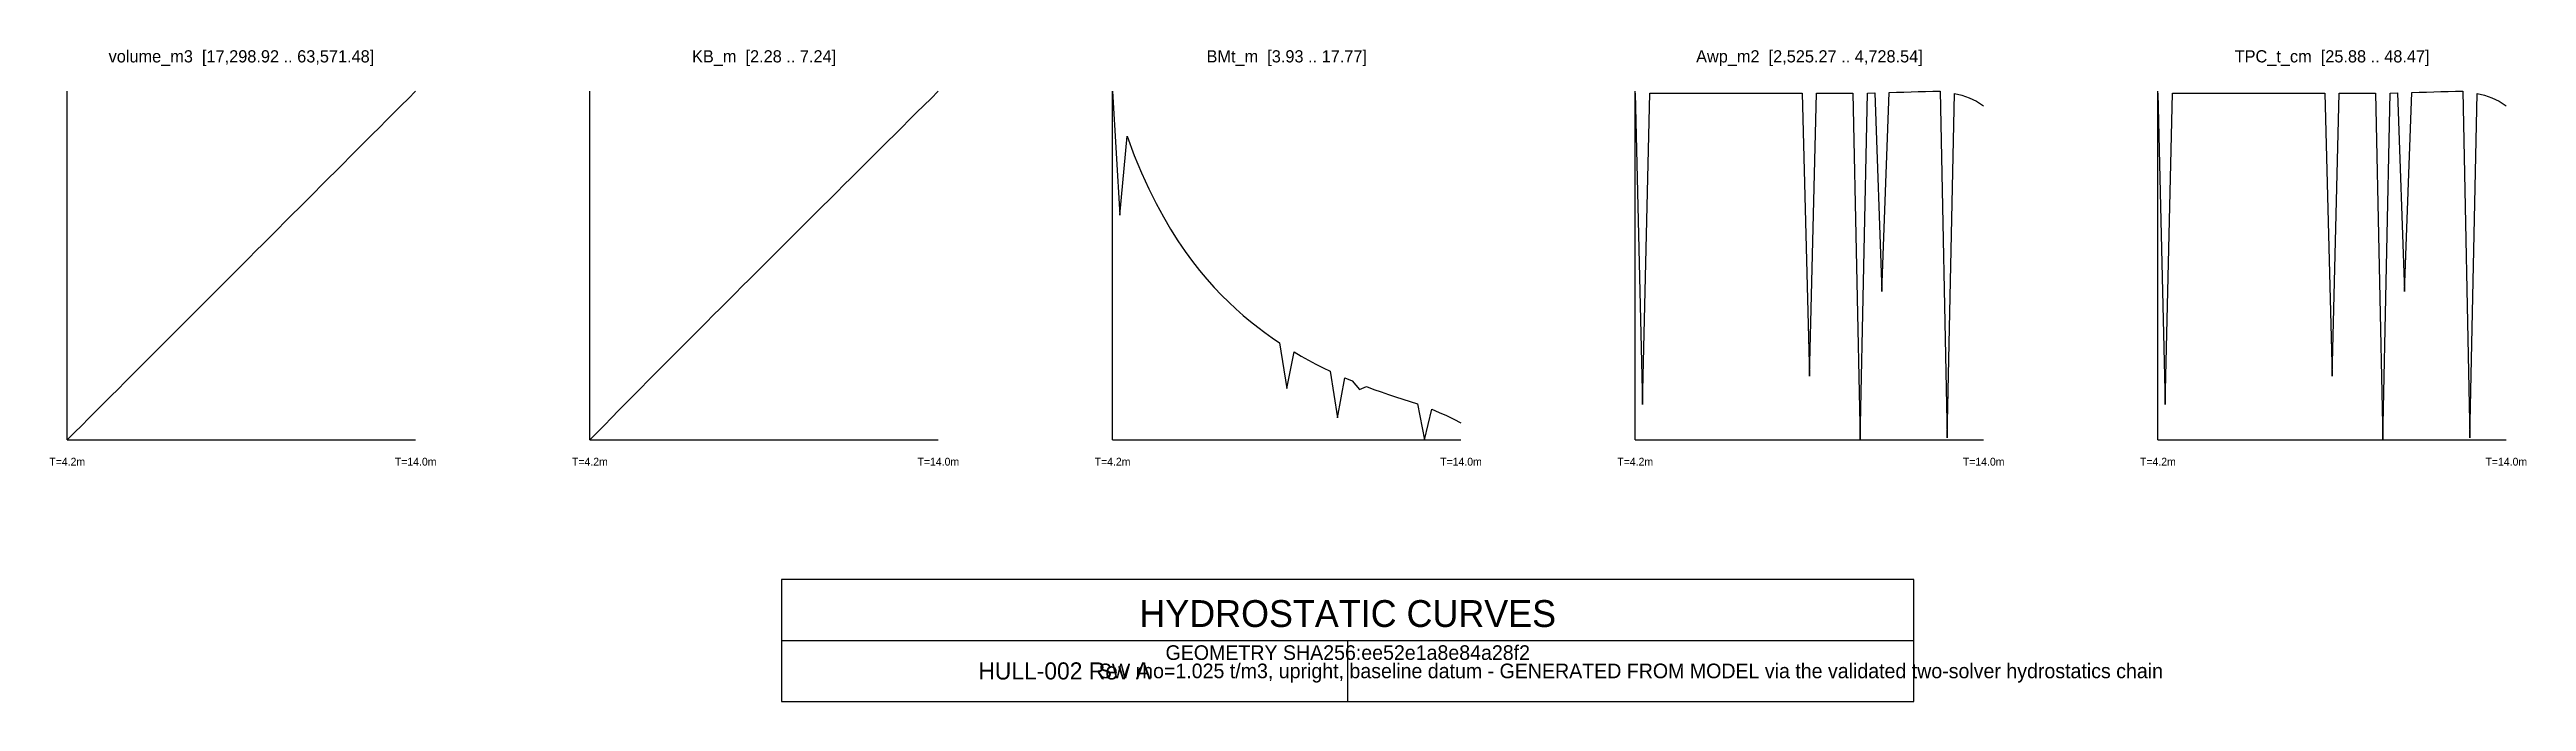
# Model space of a CAD drawing. Header units: metres. Extents: x 6 to 290, y -22 to 53.
import ezdxf
from ezdxf.enums import TextEntityAlignment as Align

# ---------------------------------------------------------------- set-up
doc = ezdxf.new("R2010")
doc.units = ezdxf.units.M
for name, color, linetype in [('CURVE', 4, 'CONTINUOUS'), ('GRID', 8, 'CONTINUOUS'), ('TEXT', 7, 'CONTINUOUS'), ('TITLE', 7, 'CONTINUOUS')]:
    doc.layers.add(name, color=color, linetype=linetype)

msp = doc.modelspace()

# ---------------------------------------------------------------- linework, layer by layer
at = {"layer": 'CURVE'}
for points in [[(8, 8), (8.83, 8.83), (9.67, 9.67), (10.5, 10.5), (11.33, 11.33), (12.17, 12.17), (13, 13), (13.83, 13.83), (14.67, 14.67), (15.5, 15.5), (16.33, 16.33), (17.17, 17.17), (18, 18), (18.83, 18.83), (19.67, 19.67), (20.5, 20.5), (21.33, 21.34), (22.17, 22.17), (23, 23), (23.83, 23.84), (24.67, 24.67), (25.5, 25.5), (26.33, 26.34), (27.17, 27.17), (28, 28), (28.83, 28.84), (29.67, 29.67), (30.5, 30.5), (31.33, 31.34), (32.17, 32.17), (33, 33), (33.83, 33.84), (34.67, 34.67), (35.5, 35.5), (36.33, 36.34), (37.17, 37.17), (38, 38.01), (38.83, 38.84), (39.67, 39.68), (40.5, 40.51), (41.33, 41.35), (42.17, 42.18), (43, 43.02), (43.83, 43.85), (44.67, 44.69), (45.5, 45.52), (46.33, 46.35), (47.17, 47.18), (48, 48)], [(68, 8), (68.83, 8.85), (69.67, 9.7), (70.5, 10.55), (71.33, 11.4), (72.17, 12.24), (73, 13.09), (73.83, 13.93), (74.67, 14.77), (75.5, 15.61), (76.33, 16.45), (77.17, 17.28), (78, 18.12), (78.83, 18.96), (79.67, 19.79), (80.5, 20.62), (81.33, 21.46), (82.17, 22.29), (83, 23.13), (83.83, 23.96), (84.67, 24.79), (85.5, 25.62), (86.33, 26.45), (87.17, 27.29), (88, 28.12), (88.83, 28.95), (89.67, 29.78), (90.5, 30.61), (91.33, 31.44), (92.17, 32.27), (93, 33.1), (93.83, 33.93), (94.67, 34.76), (95.5, 35.59), (96.33, 36.42), (97.17, 37.25), (98, 38.07), (98.83, 38.9), (99.67, 39.73), (100.5, 40.56), (101.33, 41.39), (102.17, 42.22), (103, 43.05), (103.83, 43.88), (104.67, 44.71), (105.5, 45.54), (106.33, 46.36), (107.17, 47.18), (108, 48)], [(128, 48), (128.83, 33.78), (129.67, 42.85), (130.5, 40.64), (131.33, 38.64), (132.17, 36.81), (133, 35.13), (133.83, 33.59), (134.67, 32.17), (135.5, 30.85), (136.33, 29.62), (137.17, 28.48), (138, 27.42), (138.83, 26.43), (139.67, 25.49), (140.5, 24.62), (141.33, 23.79), (142.17, 23.02), (143, 22.28), (143.83, 21.59), (144.67, 20.93), (145.5, 20.31), (146.33, 19.72), (147.17, 19.15), (148, 13.89), (148.83, 18.11), (149.67, 17.62), (150.5, 17.15), (151.33, 16.7), (152.17, 16.28), (153, 15.87), (153.83, 10.52), (154.67, 15.12), (155.5, 14.77), (156.33, 13.8), (157.17, 14.11), (158, 13.8), (158.83, 13.5), (159.67, 13.21), (160.5, 12.94), (161.33, 12.67), (162.17, 12.41), (163, 12.15), (163.83, 8), (164.67, 11.51), (165.5, 11.16), (166.33, 10.8), (167.17, 10.39), (168, 9.94)], [(188, 47.76), (188.83, 12.05), (189.67, 47.76), (190.5, 47.76), (191.33, 47.76), (192.17, 47.76), (193, 47.76), (193.83, 47.76), (194.67, 47.76), (195.5, 47.76), (196.33, 47.76), (197.17, 47.76), (198, 47.76), (198.83, 47.76), (199.67, 47.76), (200.5, 47.76), (201.33, 47.76), (202.17, 47.76), (203, 47.76), (203.83, 47.76), (204.67, 47.76), (205.5, 47.76), (206.33, 47.76), (207.17, 47.76), (208, 15.3), (208.83, 47.76), (209.67, 47.76), (210.5, 47.76), (211.33, 47.76), (212.17, 47.76), (213, 47.76), (213.83, 8), (214.67, 47.78), (215.5, 47.81), (216.33, 25.04), (217.17, 47.86), (218, 47.88), (218.83, 47.9), (219.67, 47.93), (220.5, 47.95), (221.33, 47.97), (222.17, 48), (223, 48), (223.83, 8.24), (224.67, 47.74), (225.5, 47.53), (226.33, 47.25), (227.17, 46.86), (228, 46.33)], [(248, 47.76), (248.83, 12.05), (249.67, 47.76), (250.5, 47.76), (251.33, 47.76), (252.17, 47.76), (253, 47.76), (253.83, 47.76), (254.67, 47.76), (255.5, 47.76), (256.33, 47.76), (257.17, 47.76), (258, 47.76), (258.83, 47.76), (259.67, 47.76), (260.5, 47.76), (261.33, 47.76), (262.17, 47.76), (263, 47.76), (263.83, 47.76), (264.67, 47.76), (265.5, 47.76), (266.33, 47.76), (267.17, 47.76), (268, 15.3), (268.83, 47.76), (269.67, 47.76), (270.5, 47.76), (271.33, 47.76), (272.17, 47.76), (273, 47.76), (273.83, 8), (274.67, 47.78), (275.5, 47.81), (276.33, 25.04), (277.17, 47.86), (278, 47.88), (278.83, 47.9), (279.67, 47.93), (280.5, 47.95), (281.33, 47.97), (282.17, 48), (283, 48), (283.83, 8.24), (284.67, 47.74), (285.5, 47.53), (286.33, 47.25), (287.17, 46.86), (288, 46.33)]]:
    msp.add_lwpolyline(points, dxfattribs=at)
at = {"layer": 'GRID'}
for p, q in [((8, 8), (8, 48)), ((68, 8), (68, 48)), ((128, 8), (128, 48)), ((188, 8), (188, 48)), ((248, 8), (248, 48)), ((8, 8), (48, 8)), ((68, 8), (108, 8)), ((128, 8), (168, 8)), ((188, 8), (228, 8)), ((248, 8), (288, 8))]:
    msp.add_line(p, q, dxfattribs=at)
at = {"layer": 'TITLE'}
for p, q in [((90, -15), (220, -15)), ((155, -22), (155, -15))]:
    msp.add_line(p, q, dxfattribs=at)
msp.add_lwpolyline([(90, -22), (220, -22), (220, -8), (90, -8)], close=True, dxfattribs=at)

# ---------------------------------------------------------------- texts
at = {"layer": 'TEXT'}
for s, height, p in [('volume_m3  [17,298.92 .. 63,571.48]', 1.4, (28, 52)), ('KB_m  [2.28 .. 7.24]', 1.4, (88, 52)), ('BMt_m  [3.93 .. 17.77]', 1.4, (148, 52)), ('Awp_m2  [2,525.27 .. 4,728.54]', 1.4, (208, 52)), ('TPC_t_cm  [25.88 .. 48.47]', 1.4, (268, 52)), ('T=4.2m', 0.9, (8, 5.5)), ('T=14.0m', 0.9, (48, 5.5)), ('T=4.2m', 0.9, (68, 5.5)), ('T=14.0m', 0.9, (108, 5.5)), ('T=4.2m', 0.9, (128, 5.5)), ('T=14.0m', 0.9, (168, 5.5)), ('T=4.2m', 0.9, (188, 5.5)), ('T=14.0m', 0.9, (228, 5.5)), ('T=4.2m', 0.9, (248, 5.5)), ('T=14.0m', 0.9, (288, 5.5)), ('GEOMETRY SHA256:ee52e1a8e84a28f2', 1.68, (155, -16.4)), ('HULL-002 Rev A', 1.96, (122.5, -18.5)), ('SW rho=1.025 t/m3, upright, baseline datum - GENERATED FROM MODEL via the validated two-solver hydrostatics chain', 1.68, (187.5, -18.5))]:
    msp.add_text(s, height=height, dxfattribs=at).set_placement(p, align=Align.MIDDLE_CENTER)
at = {"layer": 'TITLE'}
msp.add_text('HYDROSTATIC CURVES', height=3.08, dxfattribs=at).set_placement((155, -11.92), align=Align.MIDDLE_CENTER)

doc.saveas('drawing.dxf')
